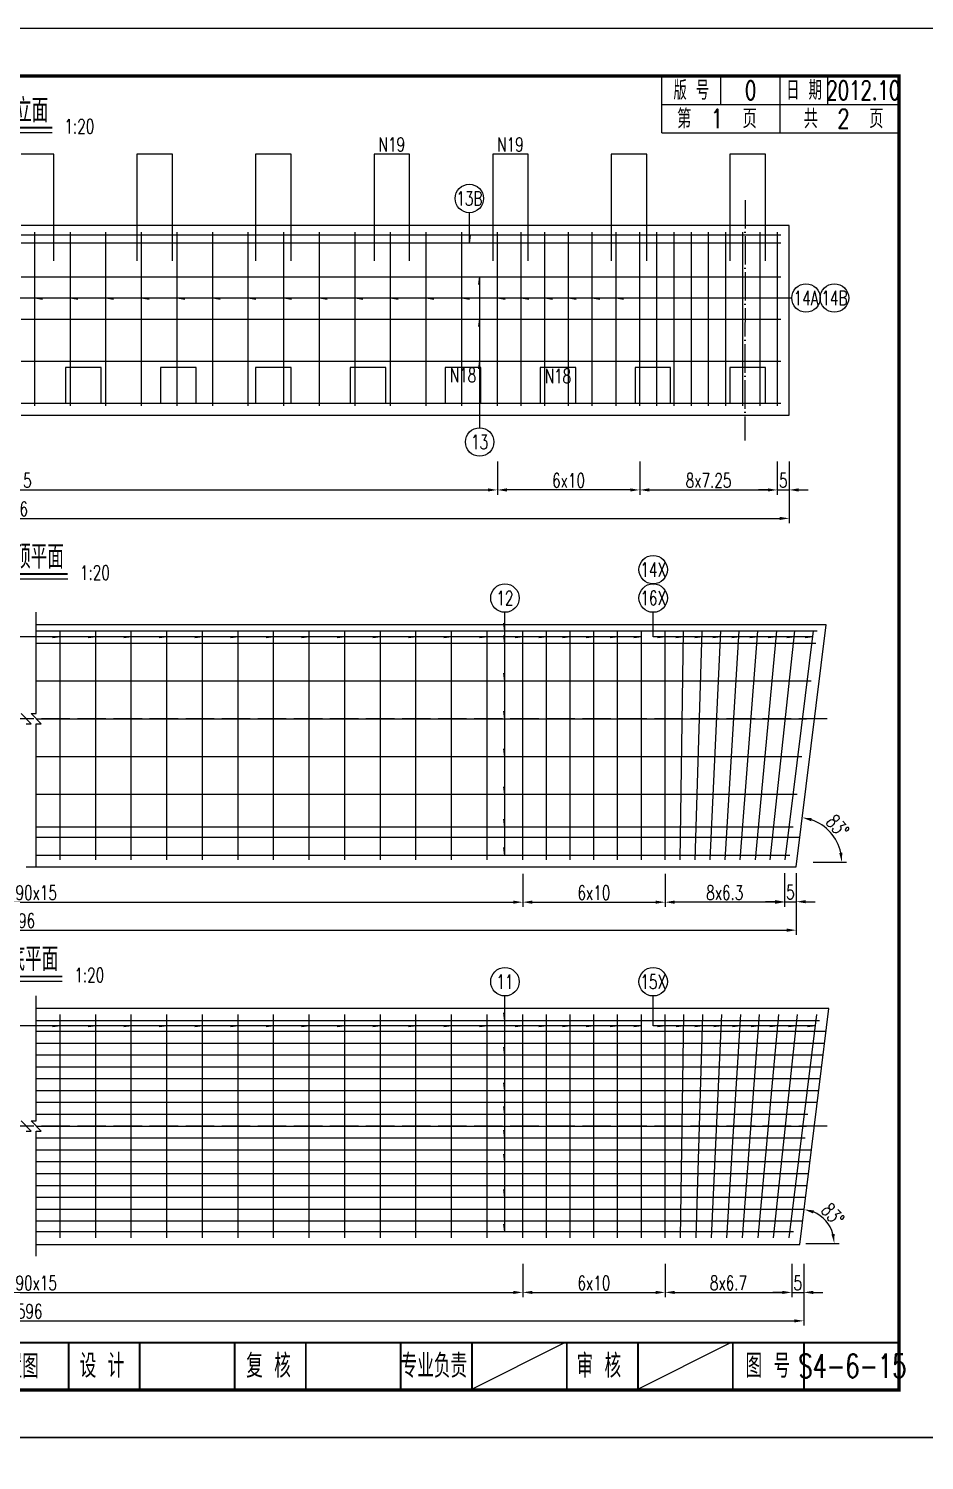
# Model space of a CAD drawing. Header units: millimetres. Extents: x -51 to 12129, y -1309 to -715.
# Drawn here: x 6476.3 to 6665.1, y -1016.5 to -714.7 of the extents above; entities that cross this region are included whole.
import ezdxf
from ezdxf.enums import TextEntityAlignment as Align

# ---------------------------------------------------------------- set-up
doc = ezdxf.new("R2010")
doc.units = ezdxf.units.MM
doc.header["$LTSCALE"] = 0.25
doc.linetypes.add('ACAD_ISO04W100', pattern=[30, 24, -3, 0, -3])
for name, color, linetype in [('中心线', 3, 'ACAD_ISO04W100'), ('图框', 7, 'Continuous'), ('文字', 7, 'Continuous'), ('标注', 4, 'Continuous'), ('次轮廓线', 7, 'Continuous'), ('钢筋', 6, 'Continuous')]:
    doc.layers.add(name, color=color, linetype=linetype)
doc.styles.get("Standard").update_dxf_attribs({"font": 'simplex1.shx', "width": 0.7, "bigfont": 'hztxt.shx'})
doc.dimstyles.new('比例1：25', dxfattribs={"dimtxt": 3, "dimasz": 2, "dimexe": 1, "dimexo": 1, "dimgap": 1, "dimtad": 1, "dimdec": 1, "dimlfac": 2.5, "dimzin": 9, "dimdsep": 46, "dimtxsty": 'Standard', "dimcen": -0.09, "dimclrd": 4, "dimclre": 4, "dimclrt": 7, "dimaunit": 1, "dimadec": 0, "dimazin": 0, "dimtfac": 0.0005, "dimtdec": 1, "dimtix": 1, "dimtmove": 2, "dimatfit": 3, "dimfxl": 0, "dimtolj": 1, "dimtzin": 13, "dimarcsym": 0})
doc.dimstyles.new('比例：1：15', dxfattribs={"dimscale": 0, "dimtxt": 3, "dimasz": 2, "dimexe": 1, "dimexo": 1, "dimgap": 0.5, "dimtad": 1, "dimdec": 1, "dimlfac": 1.5, "dimzin": 9, "dimdsep": 46, "dimtxsty": 'Standard', "dimcen": 0.5, "dimclrd": 256, "dimclre": 256, "dimclrt": 256, "dimadec": 1, "dimazin": 2, "dimtfac": 1, "dimtdec": 1, "dimtix": 1, "dimtmove": 2, "dimatfit": 3, "dimfxl": 0, "dimtolj": 1, "dimtzin": 0, "dimlwd": -1, "dimlwe": -1, "dimarcsym": 0})
doc.dimstyles.new('比例：1：20', dxfattribs={"dimscale": 0, "dimtxt": 3, "dimasz": 2, "dimexe": 1, "dimexo": 1, "dimgap": 0.5, "dimtad": 1, "dimdec": 1, "dimlfac": 2, "dimzin": 9, "dimdsep": 46, "dimtxsty": 'Standard', "dimcen": 0.5, "dimclrd": 256, "dimclre": 256, "dimclrt": 256, "dimadec": 1, "dimazin": 2, "dimtfac": 1, "dimtdec": 1, "dimtix": 1, "dimtmove": 2, "dimatfit": 3, "dimfxl": 0, "dimtolj": 1, "dimtzin": 0, "dimlwd": -1, "dimlwe": -1, "dimarcsym": 0})

# ---------------------------------------------------------------- blocks, each defined once
blk = doc.blocks.new('*D429')
at = {"layer": 'Defpoints', "color": 0}
for p in [(6634.13, -793.62), (6605.13, -794.15), (6634.13, -811.9)]:
    blk.add_point(p, dxfattribs=at)
at = {"layer": '标注'}
for p, q in [((6605.13, -805.9), (6605.13, -812.9)), ((6634.13, -805.9), (6634.13, -812.9)), ((6607.13, -811.9), (6632.13, -811.9))]:
    blk.add_line(p, q, dxfattribs=at)
for points in [[(6607.13, -811.57), (6607.13, -812.24), (6605.13, -811.9)], [(6632.13, -811.57), (6632.13, -812.24), (6634.13, -811.9)]]:
    blk.add_solid(points, dxfattribs=at)
at = {"layer": '标注', "insert": (6619.63, -809.9), "char_height": 3, "attachment_point": 5}
blk.add_mtext('\\A1;8x7.25', dxfattribs=at)
blk = doc.blocks.new('*D430')
at = {"layer": 'Defpoints', "color": 0}
for p in [(6634.13, -793.62), (6636.63, -793.51), (6636.63, -811.9)]:
    blk.add_point(p, dxfattribs=at)
at = {"layer": '标注'}
for p, q in [((6634.13, -805.9), (6634.13, -812.9)), ((6636.63, -805.9), (6636.63, -812.9)), ((6632.13, -811.9), (6630.13, -811.9)), ((6634.13, -811.9), (6636.63, -811.9)), ((6638.63, -811.9), (6640.63, -811.9))]:
    blk.add_line(p, q, dxfattribs=at)
for points in [[(6632.13, -811.57), (6632.13, -812.24), (6634.13, -811.9)], [(6638.63, -811.57), (6638.63, -812.24), (6636.63, -811.9)]]:
    blk.add_solid(points, dxfattribs=at)
at = {"layer": '标注', "insert": (6635.38, -809.9), "char_height": 3, "attachment_point": 5}
blk.add_mtext('\\A1;5', dxfattribs=at)
blk = doc.blocks.new('*D360')
at = {"layer": 'Defpoints', "color": 0}
for p in [(6308.56, -794.13), (6636.63, -794.13), (6636.63, -817.9)]:
    blk.add_point(p, dxfattribs=at)
at = {"layer": '标注'}
for p, q in [((6308.56, -811.9), (6308.56, -818.9)), ((6636.63, -811.9), (6636.63, -818.9)), ((6310.56, -817.9), (6634.63, -817.9))]:
    blk.add_line(p, q, dxfattribs=at)
for points in [[(6310.56, -817.57), (6310.56, -818.24), (6308.56, -817.9)], [(6634.63, -817.57), (6634.63, -818.24), (6636.63, -817.9)]]:
    blk.add_solid(points, dxfattribs=at)
at = {"layer": '标注', "insert": (6472.6, -815.9), "char_height": 3, "attachment_point": 5}
blk.add_mtext('\\A1;1596', dxfattribs=at)
blk = doc.blocks.new('*D362')
at = {"layer": 'Defpoints', "color": 0}
for p in [(6370.06, -794.15), (6575.13, -794.15), (6575.13, -811.9)]:
    blk.add_point(p, dxfattribs=at)
at = {"layer": '标注'}
for p, q in [((6370.06, -805.9), (6370.06, -812.9)), ((6575.13, -805.9), (6575.13, -812.9)), ((6372.06, -811.9), (6573.13, -811.9))]:
    blk.add_line(p, q, dxfattribs=at)
for points in [[(6372.06, -811.57), (6372.06, -812.24), (6370.06, -811.9)], [(6573.13, -811.57), (6573.13, -812.24), (6575.13, -811.9)]]:
    blk.add_solid(points, dxfattribs=at)
at = {"layer": '标注', "insert": (6472.6, -809.9), "char_height": 3, "attachment_point": 5}
blk.add_mtext('\\A1;90x15', dxfattribs=at)
blk = doc.blocks.new('*D364')
at = {"layer": 'Defpoints', "color": 0}
for p in [(6575.13, -794.15), (6605.13, -794.15), (6575.13, -811.9)]:
    blk.add_point(p, dxfattribs=at)
at = {"layer": '标注'}
for p, q in [((6575.13, -805.9), (6575.13, -812.9)), ((6605.13, -805.9), (6605.13, -812.9)), ((6603.13, -811.9), (6577.13, -811.9))]:
    blk.add_line(p, q, dxfattribs=at)
for points in [[(6577.13, -811.57), (6577.13, -812.24), (6575.13, -811.9)], [(6603.13, -811.57), (6603.13, -812.24), (6605.13, -811.9)]]:
    blk.add_solid(points, dxfattribs=at)
at = {"layer": '标注', "insert": (6590.13, -809.9), "char_height": 3, "attachment_point": 5}
blk.add_mtext('\\A1;6x10', dxfattribs=at)
blk = doc.blocks.new('*D370')
at = {"layer": 'Defpoints', "color": 0}
for p in [(6375.4, -882.09), (6580.47, -882.09), (6580.47, -898.81)]:
    blk.add_point(p, dxfattribs=at)
at = {"layer": '标注'}
for p, q in [((6375.4, -892.81), (6375.4, -899.81)), ((6580.47, -892.81), (6580.47, -899.81)), ((6377.4, -898.81), (6578.47, -898.81))]:
    blk.add_line(p, q, dxfattribs=at)
for points in [[(6377.4, -898.47), (6377.4, -899.14), (6375.4, -898.81)], [(6578.47, -898.47), (6578.47, -899.14), (6580.47, -898.81)]]:
    blk.add_solid(points, dxfattribs=at)
at = {"layer": '标注', "insert": (6477.93, -896.81), "char_height": 3, "attachment_point": 5}
blk.add_mtext('\\A1;90x15', dxfattribs=at)
blk = doc.blocks.new('*D371')
at = {"layer": 'Defpoints', "color": 0}
for p in [(6635.63, -884.59), (6638.13, -884.59), (6638.13, -898.71)]:
    blk.add_point(p, dxfattribs=at)
at = {"layer": '标注'}
for p, q in [((6635.63, -892.71), (6635.63, -899.71)), ((6638.13, -892.71), (6638.13, -899.71)), ((6633.63, -898.71), (6631.63, -898.71)), ((6635.63, -898.71), (6638.13, -898.71)), ((6640.13, -898.71), (6642.13, -898.71))]:
    blk.add_line(p, q, dxfattribs=at)
for points in [[(6633.63, -898.37), (6633.63, -899.04), (6635.63, -898.71)], [(6640.13, -898.37), (6640.13, -899.04), (6638.13, -898.71)]]:
    blk.add_solid(points, dxfattribs=at)
at = {"layer": '标注', "insert": (6636.88, -896.71), "char_height": 3, "attachment_point": 5}
blk.add_mtext('\\A1;5', dxfattribs=at)
blk = doc.blocks.new('*D372')
at = {"layer": 'Defpoints', "color": 0}
for p in [(6310.06, -883.17), (6638.13, -883.17), (6638.13, -904.71)]:
    blk.add_point(p, dxfattribs=at)
at = {"layer": '标注'}
for p, q in [((6310.06, -898.71), (6310.06, -905.71)), ((6638.13, -898.71), (6638.13, -905.71)), ((6312.06, -904.71), (6636.13, -904.71))]:
    blk.add_line(p, q, dxfattribs=at)
for points in [[(6312.06, -904.37), (6312.06, -905.04), (6310.06, -904.71)], [(6636.13, -904.37), (6636.13, -905.04), (6638.13, -904.71)]]:
    blk.add_solid(points, dxfattribs=at)
at = {"layer": '标注', "insert": (6474.1, -902.71), "char_height": 3, "attachment_point": 5}
blk.add_mtext('\\A1;1596', dxfattribs=at)
blk = doc.blocks.new('*D373')
at = {"layer": 'Defpoints', "color": 0}
for p in [(6580.47, -882.09), (6610.47, -882.09), (6610.47, -898.81)]:
    blk.add_point(p, dxfattribs=at)
at = {"layer": '标注'}
for p, q in [((6580.47, -892.81), (6580.47, -899.81)), ((6610.47, -892.81), (6610.47, -899.81)), ((6582.47, -898.81), (6608.47, -898.81))]:
    blk.add_line(p, q, dxfattribs=at)
for points in [[(6582.47, -898.47), (6582.47, -899.14), (6580.47, -898.81)], [(6608.47, -898.47), (6608.47, -899.14), (6610.47, -898.81)]]:
    blk.add_solid(points, dxfattribs=at)
at = {"layer": '标注', "insert": (6595.47, -896.81), "char_height": 3, "attachment_point": 5}
blk.add_mtext('\\A1;6x10', dxfattribs=at)
blk = doc.blocks.new('*D431')
at = {"layer": 'Defpoints', "color": 0}
for p in [(6643.75, -845.62), (6646.63, -885.98), (6477.29, -890.37), (6638.9, -890.37), (6638.13, -891.37)]:
    blk.add_point(p, dxfattribs=at)
at = {"layer": '标注'}
blk.add_line((6641.71, -890.37), (6648.71, -890.37), dxfattribs=at)
blk.add_arc((6638.25, -890.37), 9.46, 12.1343, 70.8658, dxfattribs=at)
for points in [[(6641.28, -881.76), (6641.43, -881.11), (6639.41, -880.98)], [(6647.83, -888.35), (6647.17, -888.42), (6647.71, -890.37)]]:
    blk.add_solid(points, dxfattribs=at)
at = {"layer": '标注', "insert": (6646.84, -882.78), "char_height": 3, "attachment_point": 5, "rotation": 311.5001}
blk.add_mtext('\\A1;83°', dxfattribs=at)
blk = doc.blocks.new('*D376')
at = {"layer": 'Defpoints', "color": 0}
for p in [(6610.47, -883.09), (6635.63, -884.59), (6610.47, -898.81)]:
    blk.add_point(p, dxfattribs=at)
at = {"layer": '标注'}
for p, q in [((6610.47, -892.81), (6610.47, -899.81)), ((6635.63, -892.81), (6635.63, -899.81)), ((6633.63, -898.81), (6612.47, -898.81))]:
    blk.add_line(p, q, dxfattribs=at)
for points in [[(6612.47, -898.47), (6612.47, -899.14), (6610.47, -898.81)], [(6633.63, -898.47), (6633.63, -899.14), (6635.63, -898.81)]]:
    blk.add_solid(points, dxfattribs=at)
at = {"layer": '标注', "insert": (6623.05, -896.81), "char_height": 3, "attachment_point": 5}
blk.add_mtext('\\A1;8x6.3', dxfattribs=at)
blk = doc.blocks.new('*D379')
at = {"layer": 'Defpoints', "color": 0}
for p in [(6375.4, -964.36), (6580.47, -964.36), (6580.47, -981.07)]:
    blk.add_point(p, dxfattribs=at)
at = {"layer": '标注'}
for p, q in [((6375.4, -975.07), (6375.4, -982.07)), ((6580.47, -975.07), (6580.47, -982.07)), ((6377.4, -981.07), (6578.47, -981.07))]:
    blk.add_line(p, q, dxfattribs=at)
for points in [[(6377.4, -980.74), (6377.4, -981.41), (6375.4, -981.07)], [(6578.47, -980.74), (6578.47, -981.41), (6580.47, -981.07)]]:
    blk.add_solid(points, dxfattribs=at)
at = {"layer": '标注', "insert": (6477.93, -979.07), "char_height": 3, "attachment_point": 5}
blk.add_mtext('\\A1;90x15', dxfattribs=at)
blk = doc.blocks.new('*D380')
at = {"layer": 'Defpoints', "color": 0}
for p in [(6610.47, -966.96), (6637.19, -966.96), (6637.19, -981.07)]:
    blk.add_point(p, dxfattribs=at)
at = {"layer": '标注'}
for p, q in [((6610.47, -975.07), (6610.47, -982.07)), ((6637.19, -975.07), (6637.19, -982.07)), ((6612.47, -981.07), (6635.19, -981.07))]:
    blk.add_line(p, q, dxfattribs=at)
for points in [[(6612.47, -980.74), (6612.47, -981.41), (6610.47, -981.07)], [(6635.19, -980.74), (6635.19, -981.41), (6637.19, -981.07)]]:
    blk.add_solid(points, dxfattribs=at)
at = {"layer": '标注', "insert": (6623.83, -979.07), "char_height": 3, "attachment_point": 5}
blk.add_mtext('\\A1;8x6.7', dxfattribs=at)
blk = doc.blocks.new('*D381')
at = {"layer": 'Defpoints', "color": 0}
for p in [(6637.19, -966.96), (6639.69, -966.96), (6639.69, -981.07)]:
    blk.add_point(p, dxfattribs=at)
at = {"layer": '标注'}
for p, q in [((6637.19, -975.07), (6637.19, -982.07)), ((6639.69, -975.07), (6639.69, -982.07)), ((6635.19, -981.07), (6633.19, -981.07)), ((6637.19, -981.07), (6639.69, -981.07)), ((6641.69, -981.07), (6643.69, -981.07))]:
    blk.add_line(p, q, dxfattribs=at)
for points in [[(6635.19, -980.74), (6635.19, -981.41), (6637.19, -981.07)], [(6641.69, -980.74), (6641.69, -981.41), (6639.69, -981.07)]]:
    blk.add_solid(points, dxfattribs=at)
at = {"layer": '标注', "insert": (6638.44, -979.07), "char_height": 3, "attachment_point": 5}
blk.add_mtext('\\A1;5', dxfattribs=at)
blk = doc.blocks.new('*D382')
at = {"layer": 'Defpoints', "color": 0}
for p in [(6311.62, -965.53), (6639.69, -965.53), (6639.69, -987.07)]:
    blk.add_point(p, dxfattribs=at)
at = {"layer": '标注'}
for p, q in [((6311.62, -981.07), (6311.62, -988.07)), ((6639.69, -981.07), (6639.69, -988.07)), ((6313.62, -987.07), (6637.69, -987.07))]:
    blk.add_line(p, q, dxfattribs=at)
for points in [[(6313.62, -986.74), (6313.62, -987.41), (6311.62, -987.07)], [(6637.69, -986.74), (6637.69, -987.41), (6639.69, -987.07)]]:
    blk.add_solid(points, dxfattribs=at)
at = {"layer": '标注', "insert": (6475.65, -985.07), "char_height": 3, "attachment_point": 5}
blk.add_mtext('\\A1;1596', dxfattribs=at)
blk = doc.blocks.new('*D383')
at = {"layer": 'Defpoints', "color": 0}
for p in [(6580.47, -964.36), (6610.47, -964.36), (6610.47, -981.07)]:
    blk.add_point(p, dxfattribs=at)
at = {"layer": '标注'}
for p, q in [((6580.47, -975.07), (6580.47, -982.07)), ((6610.47, -975.07), (6610.47, -982.07)), ((6582.47, -981.07), (6608.47, -981.07))]:
    blk.add_line(p, q, dxfattribs=at)
for points in [[(6582.47, -980.74), (6582.47, -981.41), (6580.47, -981.07)], [(6608.47, -980.74), (6608.47, -981.41), (6610.47, -981.07)]]:
    blk.add_solid(points, dxfattribs=at)
at = {"layer": '标注', "insert": (6595.47, -979.07), "char_height": 3, "attachment_point": 5}
blk.add_mtext('\\A1;6x10', dxfattribs=at)
blk = doc.blocks.new('*D438')
at = {"layer": 'Defpoints', "color": 0}
for p in [(6645.01, -921.25), (6645.32, -967.4), (6477.93, -970.75), (6638.9, -971), (6638.93, -970.75)]:
    blk.add_point(p, dxfattribs=at)
at = {"layer": '标注'}
blk.add_line((6640.14, -970.75), (6647.14, -970.75), dxfattribs=at)
blk.add_arc((6638.93, -970.75), 7.21, 15.936, 67.0642, dxfattribs=at)
for points in [[(6641.65, -964.43), (6641.83, -963.79), (6639.81, -963.59)], [(6646.19, -968.73), (6645.53, -968.82), (6646.14, -970.75)]]:
    blk.add_solid(points, dxfattribs=at)
at = {"layer": '标注', "insert": (6645.83, -964.65), "char_height": 3, "attachment_point": 5, "rotation": 311.5001}
blk.add_mtext('\\A1;83°', dxfattribs=at)
blk = doc.blocks.new('*D605')
at = {"layer": 'Defpoints', "color": 0}
for p in [(7210.67, -942.17), (6547.98, -945.17), (7178.91, -945.17)]:
    blk.add_point(p, dxfattribs=at)
at = {"layer": '标注', "color": 4, "lineweight": -2}
for p, q in [((7178.91, -940.17), (7178.91, -938.17)), ((7184.91, -942.17), (7177.91, -942.17)), ((7178.91, -942.17), (7178.91, -945.17)), ((7172.91, -945.17), (7179.91, -945.17)), ((7178.91, -947.17), (7178.91, -949.17))]:
    blk.add_line(p, q, dxfattribs=at)
at = {"layer": '标注', "color": 4}
for points in [[(7178.57, -940.17), (7179.24, -940.17), (7178.91, -942.17)], [(7178.57, -947.17), (7179.24, -947.17), (7178.91, -945.17)]]:
    blk.add_solid(points, dxfattribs=at)
at = {"layer": '标注', "color": 7, "insert": (7176.41, -943.67), "char_height": 3, "attachment_point": 5, "rotation": 90}
blk.add_mtext('\\A1;7.5', dxfattribs=at)
blk = doc.blocks.new('series')
at = {"width": 0.75}
for tag, height, p in [('页码', 4, (-35, -19)), ('图名', 5, (-220, -282)), ('图号', 5, (-20, -282))]:
    blk.add_attdef(tag, text='', height=height, dxfattribs=at).set_placement(p, align=Align.MIDDLE_CENTER)
blk = doc.blocks.new('123')
at = {"layer": '图框', "color": 2}
blk.add_lwpolyline([(369.33, -1011.65), (369.33, -714.65), (-50.67, -714.65), (-50.67, -1011.65)], close=True, dxfattribs=at)

msp = doc.modelspace()

# ---------------------------------------------------------------- linework, layer by layer
for p, q in [((6569.33091, -1001.65472), (6589.33091, -991.65472)), ((6604.33091, -1001.65472), (6624.33091, -991.65472))]:
    msp.add_line(p, q)
for points, const_width in [([(6659.75412, -724.65472), (6279.75412, -724.65472), (6279.75412, -1001.65472), (6659.75412, -1001.65472), (6659.75412, -724.65472)], 0.7), ([(6279.75412, -991.65472), (6659.75412, -991.65472)], 0.4), ([(6554.75412, -1001.65472), (6554.75412, -991.65472)], 0.4), ([(6569.75412, -1001.65472), (6569.75412, -991.65472)], 0.4), ([(6589.75412, -1001.65472), (6589.75412, -991.65472)], 0.4), ([(6604.75412, -1001.65472), (6604.75412, -991.65472)], 0.4), ([(6624.75412, -1001.65472), (6624.75412, -991.65472)], 0.4), ([(6639.75412, -1001.65472), (6639.75412, -991.65472)], 0.4)]:
    msp.add_lwpolyline(points, dxfattribs=dict(const_width=const_width))
at = {"layer": '中心线'}
for p, q in [((6644.63361, -860.12138), (6311.2304, -860.12138)), ((6644.6336, -946.00197), (6311.2304, -946.00198))]:
    msp.add_line(p, q, dxfattribs=at)
msp.add_lwpolyline([(6627.31615, -750.78805), (6627.31611, -801.45472)], dxfattribs=at)
at = {"layer": '图框', "const_width": 0.4}
for points in [[(6484.75412, -1001.65472), (6484.75412, -991.65472)], [(6499.75412, -1001.65472), (6499.75412, -991.65472)], [(6519.75412, -1001.65472), (6519.75412, -991.65472)], [(6534.75412, -1001.65472), (6534.75412, -991.65472)], [(6554.75412, -1001.65472), (6554.75412, -991.65472)]]:
    msp.add_lwpolyline(points, dxfattribs=at)
at = {"layer": '文字'}
for p, q in [((6465.66139, -736.55049), (6481.30706, -736.55049)), ((6465.43821, -830.64334), (6484.58388, -830.64334)), ((6464.25305, -915.47723), (6483.39872, -915.47723))]:
    msp.add_line(p, q, dxfattribs=at)
at = {"layer": '文字', "const_width": 0.4}
for points in [[(6465.66139, -735.55049), (6481.30706, -735.55049)], [(6465.43821, -829.64334), (6484.58388, -829.64334)], [(6464.25305, -914.47723), (6483.39872, -914.47723)]]:
    msp.add_lwpolyline(points, dxfattribs=at)
at = {"layer": '标注'}
for p, q in [((6569.21692, -759.79637), (6569.21692, -753.45472)), ((6569.21692, -759.79637), (6569.44179, -758.19638)), ((6571.38363, -766.99638), (6571.15876, -768.59638)), ((6571.38363, -766.99638), (6571.38346, -798.78805)), ((6377.56374, -771.4339), (6484.69709, -771.43388)), ((6477.63358, -771.4339), (6575.13359, -771.43385)), ((6477.63358, -771.4339), (6479.23361, -771.65875)), ((6485.13361, -771.43388), (6486.73358, -771.65875)), ((6492.63359, -771.4339), (6494.23359, -771.65877)), ((6500.13358, -771.43388), (6501.73361, -771.65875)), ((6507.63361, -771.43387), (6509.23358, -771.65875)), ((6515.13356, -771.43388), (6516.73359, -771.65875)), ((6522.63359, -771.43388), (6524.23359, -771.65875)), ((6530.13359, -771.43387), (6531.73359, -771.65874)), ((6537.63363, -771.43388), (6539.23359, -771.65877)), ((6545.13359, -771.4339), (6546.73359, -771.65877)), ((6552.63359, -771.43388), (6554.23359, -771.65875)), ((6560.13359, -771.43387), (6561.73359, -771.65875)), ((6567.63359, -771.43388), (6569.23359, -771.65875)), ((6575.13359, -771.43385), (6576.73359, -771.65874)), ((6575.13359, -771.43385), (6602.63359, -771.4339)), ((6580.13363, -771.4339), (6581.73359, -771.65875)), ((6585.13359, -771.4339), (6586.73359, -771.65875)), ((6590.13359, -771.43387), (6591.73359, -771.65875)), ((6595.13356, -771.43388), (6596.73359, -771.65875)), ((6600.13363, -771.4339), (6601.73359, -771.65875)), ((6602.63359, -771.4339), (6637.16693, -771.43388)), ((6571.38356, -775.87138), (6571.15869, -777.47138)), ((6571.38353, -784.74638), (6571.15866, -786.34638)), ((6607.96688, -832.03805), (6607.96688, -832.03805)), ((6477.93197, -859.05472), (6477.932, -837.70473)), ((6576.71701, -841.57138), (6576.717, -837.70472)), ((6607.96692, -842.87138), (6607.96691, -837.70472)), ((6576.71701, -841.57138), (6576.49213, -839.97138)), ((6576.71701, -876.0714), (6576.71697, -841.5714)), ((6572.96699, -842.87138), (6465.83369, -842.8714)), ((6482.96701, -842.87138), (6481.36699, -843.09624)), ((6490.46701, -842.8714), (6488.86701, -843.09627)), ((6497.96699, -842.87138), (6496.36701, -843.09627)), ((6505.46701, -842.87138), (6503.86701, -843.09625)), ((6512.96703, -842.87138), (6511.36701, -843.09625)), ((6520.46701, -842.8714), (6518.86701, -843.09625)), ((6527.96703, -842.87138), (6526.36701, -843.09625)), ((6535.46701, -842.87138), (6533.86701, -843.09625)), ((6542.96701, -842.87138), (6541.36701, -843.09625)), ((6550.46701, -842.87138), (6548.86701, -843.09625)), ((6557.96701, -842.87138), (6556.36701, -843.09625)), ((6565.46701, -842.8714), (6563.86701, -843.09624)), ((6572.96699, -842.87138), (6571.36701, -843.09625)), ((6605.46699, -842.87138), (6572.96699, -842.87138)), ((6576.71698, -844.1714), (6576.49211, -842.5714)), ((6580.467, -842.87138), (6578.867, -843.09625)), ((6585.467, -842.87138), (6583.867, -843.09625)), ((6590.46699, -842.87138), (6588.867, -843.09625)), ((6595.46702, -842.87138), (6593.86699, -843.09627)), ((6600.46702, -842.87138), (6598.86699, -843.09625)), ((6605.46699, -842.87138), (6603.86701, -843.09625)), ((6641.58494, -842.87138), (6607.96692, -842.87138)), ((6610.46691, -842.87138), (6608.86691, -843.09625)), ((6614.35679, -842.86658), (6612.7568, -843.09145)), ((6618.33071, -842.85476), (6616.73071, -843.07963)), ((6622.13621, -842.87138), (6620.53622, -843.09625)), ((6626.10967, -842.87138), (6624.50967, -843.09625)), ((6629.9157, -842.87137), (6628.3157, -843.09626)), ((6633.80545, -842.87138), (6632.20545, -843.09625)), ((6637.74302, -842.87138), (6636.14304, -843.09623)), ((6641.58904, -842.87138), (6639.98905, -843.09625)), ((6576.71698, -852.1464), (6576.49212, -850.5464)), ((6476.86532, -861.18807), (6474.73197, -859.05472)), ((6478.99863, -861.18804), (6476.86532, -859.05472)), ((6476.86532, -859.05472), (6477.93197, -859.05472)), ((6576.71699, -860.1214), (6576.49213, -858.5214)), ((6475.79863, -861.18805), (6476.86532, -861.18807)), ((6477.93197, -861.18805), (6478.99863, -861.18804)), ((6477.93201, -891.37134), (6477.93197, -861.18805)), ((6576.717, -868.0964), (6576.49212, -866.4964)), ((6576.71701, -876.0714), (6576.49214, -874.4714)), ((6576.71701, -888.87134), (6576.71701, -876.0714)), ((6576.71701, -882.92141), (6576.49214, -881.32139)), ((6576.71701, -888.87134), (6576.49214, -887.27133)), ((6477.93197, -944.93531), (6477.932, -918.58531)), ((6576.71703, -968.25201), (6576.71698, -918.58531)), ((6607.96694, -924.87698), (6607.96694, -918.58531)), ((6576.71703, -923.75196), (6576.49217, -922.15197)), ((6572.96706, -924.87698), (6465.83373, -924.87697)), ((6482.96706, -924.87698), (6481.36706, -925.10184)), ((6490.46706, -924.87697), (6488.86706, -925.10183)), ((6497.96706, -924.87697), (6496.36706, -925.10184)), ((6505.46706, -924.87697), (6503.86706, -925.10184)), ((6512.96706, -924.87697), (6511.36706, -925.10184)), ((6520.46706, -924.87697), (6518.86706, -925.10184)), ((6527.96707, -924.87697), (6526.36706, -925.10184)), ((6535.46706, -924.87696), (6533.86706, -925.10184)), ((6542.96706, -924.87696), (6541.36706, -925.10183)), ((6550.46706, -924.87697), (6548.86706, -925.10185)), ((6557.96706, -924.87698), (6556.36706, -925.10184)), ((6565.46706, -924.87696), (6563.86706, -925.10184)), ((6572.96706, -924.87698), (6571.36706, -925.10183)), ((6605.46706, -924.87698), (6572.96706, -924.87698)), ((6576.71703, -923.75196), (6576.71703, -923.75196)), ((6580.46706, -924.87698), (6578.86706, -925.10185)), ((6585.46707, -924.87697), (6583.86706, -925.10184)), ((6590.46706, -924.87697), (6588.86707, -925.10184)), ((6595.46706, -924.87697), (6593.86706, -925.10185)), ((6600.46705, -924.87696), (6598.86705, -925.10183)), ((6605.46706, -924.87698), (6603.86706, -925.10184)), ((6642.06074, -924.87687), (6607.96694, -924.87698)), ((6610.46694, -924.87697), (6608.86694, -925.10183)), ((6614.4162, -924.87696), (6612.81621, -925.10182)), ((6618.36542, -924.87695), (6616.76543, -925.10181)), ((6622.31464, -924.87693), (6620.71464, -925.1018)), ((6626.26386, -924.87692), (6624.66386, -925.10178)), ((6630.21308, -924.87691), (6628.61308, -925.10177)), ((6634.1623, -924.8769), (6632.5623, -925.10176)), ((6638.11152, -924.87688), (6636.51153, -925.10174)), ((6642.06074, -924.87687), (6640.46075, -925.10173)), ((6576.71703, -931.00201), (6576.49216, -929.40201)), ((6576.71703, -931.00201), (6576.71703, -931.00201)), ((6576.71704, -938.50201), (6576.49216, -936.90201)), ((6576.71704, -938.50201), (6576.71704, -938.50201)), ((6576.71703, -943.50201), (6576.49216, -941.90201)), ((6576.71703, -943.50201), (6576.71703, -943.50201)), ((6476.8653, -947.06865), (6474.73197, -944.93531)), ((6475.79863, -947.06865), (6476.8653, -947.06865)), ((6478.99863, -947.06865), (6476.8653, -944.93531)), ((6476.8653, -944.93531), (6477.93197, -944.93531)), ((6477.932, -973.41864), (6477.93197, -947.06865)), ((6477.93197, -947.06865), (6478.99863, -947.06865)), ((6576.71703, -948.50201), (6576.49216, -946.90201)), ((6576.71703, -948.50201), (6576.71703, -948.50201)), ((6576.71703, -953.50201), (6576.49216, -951.902)), ((6576.71703, -953.50201), (6576.71703, -953.50201)), ((6576.71704, -961.00201), (6576.49216, -959.40201)), ((6576.71704, -961.00201), (6576.71704, -961.00201)), ((6576.71703, -968.25201), (6576.49216, -966.65201)), ((6576.71703, -968.25201), (6576.71703, -968.25201))]:
    msp.add_line(p, q, dxfattribs=at)
for centre in [(6569.21692, -750.45472), (6640.16693, -771.43388), (6646.16693, -771.43388), (6571.38346, -801.78805), (6607.96688, -828.70472), (6576.717, -834.70472), (6607.9669, -834.70472), (6576.71697, -915.58531), (6607.96694, -915.58531)]:
    msp.add_circle(centre, 3, dxfattribs=at)
at = {"layer": '次轮廓线'}
for p, q in [((6609.75412, -736.65472), (6609.75412, -724.65472)), ((6622.25412, -730.65472), (6622.25412, -724.65472)), ((6634.75412, -730.65472), (6634.75412, -724.65472)), ((6644.75412, -730.65472), (6644.75412, -724.65472)), ((6609.75412, -730.65472), (6659.75412, -730.65472)), ((6634.75412, -736.65472), (6634.75412, -730.65472)), ((6609.75412, -736.65472), (6659.75412, -736.65472)), ((6636.63359, -756.12138), (6474.732, -756.12138)), ((6636.63359, -796.1214), (6636.63359, -756.12138)), ((6474.73202, -796.12138), (6636.63359, -796.1214)), ((6644.3919, -840.37138), (6477.93197, -840.37138)), ((6638.13002, -891.37135), (6644.3919, -840.37138)), ((6477.932, -885.12134), (6638.89741, -885.12135)), ((6475.79868, -891.37134), (6638.13002, -891.37135)), ((6645.00581, -921.25197), (6477.93197, -921.25199)), ((6638.89741, -971.002), (6645.00581, -921.25197)), ((6477.9321, -971.00198), (6638.89741, -971.002))]:
    msp.add_line(p, q, dxfattribs=at)
at = {"layer": '钢筋'}
for p, q in [((6613.63534, -889.87134), (6614.37667, -841.57138)), ((6616.80375, -889.87134), (6618.28637, -841.57138)), ((6619.97216, -889.87134), (6622.19607, -841.57138)), ((6623.14057, -889.87134), (6626.10577, -841.57138)), ((6626.30898, -889.87134), (6630.01546, -841.57138)), ((6633.92516, -841.57138), (6629.47739, -889.87134)), ((6632.64579, -889.87134), (6637.83486, -841.57138)), ((6635.8142, -889.87134), (6641.74456, -841.57138)), ((6613.7305, -969.552), (6614.45342, -922.45196)), ((6616.99407, -969.552), (6618.43985, -922.45196)), ((6620.25763, -969.552), (6622.42629, -922.45196)), ((6623.52119, -969.552), (6626.41273, -922.45196)), ((6626.78476, -969.552), (6630.39916, -922.45196)), ((6634.3856, -922.45196), (6630.04832, -969.552)), ((6633.31188, -969.552), (6638.37204, -922.45196)), ((6642.35847, -922.45196), (6636.57545, -969.552))]:
    msp.add_line(p, q, dxfattribs=at)
for points in [[(6481.63361, -763.62138), (6481.63359, -741.12138), (6474.732, -741.12138)], [(6506.63359, -763.62137), (6506.63359, -741.12138), (6499.13361, -741.12138), (6499.13358, -763.62138)], [(6531.63359, -763.6214), (6531.63359, -741.12138), (6524.13359, -741.12138), (6524.13359, -763.62138)], [(6556.63359, -763.62138), (6556.63359, -741.12138), (6549.13359, -741.12138), (6549.13359, -763.62138)], [(6581.63359, -763.62138), (6581.63363, -741.12138), (6574.13359, -741.12135), (6574.13359, -763.62138)], [(6606.63359, -763.62138), (6606.63359, -741.12138), (6599.13359, -741.12138), (6599.13359, -763.62137)], [(6631.63359, -763.62138), (6631.63359, -741.12138), (6624.13359, -741.12138), (6624.13359, -763.62138)], [(6474.732, -758.12138), (6634.88359, -758.12138)], [(6474.732, -759.79638), (6634.88359, -759.79637)], [(6477.63361, -794.15472), (6477.63359, -757.58805)], [(6485.13359, -794.15473), (6485.13359, -757.58805)], [(6492.63361, -794.15472), (6492.63361, -757.58805)], [(6500.13361, -794.15472), (6500.13359, -757.58802)], [(6507.63359, -794.15472), (6507.63359, -757.58805)], [(6515.13363, -794.1547), (6515.13359, -757.58805)], [(6522.63359, -794.15472), (6522.63359, -757.58805)], [(6530.13359, -794.15472), (6530.13356, -757.58805)], [(6537.63359, -794.15472), (6537.63359, -757.58805)], [(6545.13363, -794.15472), (6545.13359, -757.58805)], [(6552.63359, -794.15472), (6552.63359, -757.58805)], [(6560.13359, -794.15473), (6560.13359, -757.58805)], [(6567.63359, -794.15472), (6567.63359, -757.58808)], [(6575.13363, -794.15472), (6575.13359, -757.58805)], [(6580.13359, -794.1547), (6580.13359, -757.58808)], [(6585.13359, -794.1547), (6585.13359, -757.58805)], [(6590.13359, -794.15472), (6590.13359, -757.58805)], [(6595.13359, -794.15473), (6595.13359, -757.58802)], [(6600.13359, -794.15472), (6600.13359, -757.58805)], [(6605.13359, -794.1547), (6605.13359, -757.58805)], [(6608.75859, -794.15473), (6608.75859, -757.58805)], [(6612.38359, -794.1547), (6612.38359, -757.58805)], [(6616.00859, -794.1547), (6616.00859, -757.58805)], [(6619.63359, -794.1547), (6619.63359, -757.58805)], [(6623.25859, -794.1547), (6623.25859, -757.58805)], [(6626.88359, -794.15472), (6626.88359, -757.58805)], [(6630.50859, -794.15472), (6630.50863, -757.58808)], [(6634.13359, -794.15472), (6634.13359, -757.58805)], [(6474.732, -766.99638), (6634.88359, -766.99637)], [(6474.732, -775.87138), (6634.88359, -775.87138)], [(6474.73198, -784.7464), (6634.88359, -784.7464)], [(6491.63358, -793.62138), (6491.63361, -786.1214), (6484.13361, -786.12138), (6484.13358, -793.62138)], [(6511.63359, -793.62138), (6511.63359, -786.1214), (6504.13359, -786.12138), (6504.13359, -793.6214)], [(6531.63359, -793.62138), (6531.63359, -786.12138), (6524.13359, -786.12138), (6524.13359, -793.62137)], [(6551.63359, -793.62137), (6551.63359, -786.12137), (6544.13359, -786.12138), (6544.13359, -793.62138)], [(6571.63359, -793.62137), (6571.63359, -786.12138), (6564.13359, -786.1214), (6564.13359, -793.62138)], [(6591.63359, -793.62138), (6591.63363, -786.12138), (6584.13359, -786.1214), (6584.13363, -793.6214)], [(6611.63359, -793.62138), (6611.63359, -786.12138), (6604.13359, -786.12138), (6604.13359, -793.6214)], [(6631.63359, -793.62138), (6631.63359, -786.12138), (6624.13359, -786.12137), (6624.13359, -793.62137)], [(6474.732, -793.62138), (6634.88359, -793.62138)], [(6477.932, -841.57138), (6642.55057, -841.57138)], [(6482.967, -889.87135), (6482.96703, -841.57138)], [(6490.46699, -889.87135), (6490.46701, -841.57138)], [(6497.96701, -889.87135), (6497.96701, -841.57138)], [(6505.46701, -889.87135), (6505.46699, -841.57138)], [(6512.96701, -889.87135), (6512.96701, -841.57138)], [(6520.46701, -889.87135), (6520.46701, -841.57138)], [(6527.96701, -889.87135), (6527.96701, -841.57138)], [(6535.46701, -889.87135), (6535.46701, -841.57138)], [(6542.96699, -889.87135), (6542.96701, -841.57138)], [(6550.46701, -889.87135), (6550.46701, -841.57138)], [(6557.96701, -889.87134), (6557.96701, -841.57138)], [(6565.46701, -889.87134), (6565.46701, -841.57138)], [(6572.96701, -889.87134), (6572.96701, -841.57138)], [(6580.467, -889.87134), (6580.46701, -841.57138)], [(6585.46701, -889.87134), (6585.46699, -841.57138)], [(6590.467, -889.87134), (6590.46699, -841.57138)], [(6595.46699, -889.87134), (6595.467, -841.57138)], [(6600.467, -889.87134), (6600.46701, -841.57138)], [(6605.46702, -889.87134), (6605.46699, -841.57138)], [(6610.46703, -889.87134), (6610.46692, -841.57138)], [(6477.93202, -844.1714), (6642.23133, -844.17142)], [(6477.93198, -852.14638), (6641.25215, -852.1464)], [(6477.932, -860.12142), (6640.27296, -860.1214)], [(6477.932, -868.0964), (6639.29377, -868.0964)], [(6477.932, -876.07142), (6638.31459, -876.0714)], [(6477.93202, -882.92142), (6637.47353, -882.9214)], [(6477.93201, -888.87135), (6636.74299, -888.87134)], [(6482.96706, -969.55201), (6482.96706, -922.45197)], [(6490.46706, -969.55201), (6490.46706, -922.45197)], [(6497.96706, -969.55201), (6497.96706, -922.45196)], [(6505.46706, -969.55201), (6505.46706, -922.45197)], [(6512.96706, -969.55201), (6512.96706, -922.45198)], [(6520.46706, -969.55201), (6520.46706, -922.45197)], [(6527.96706, -969.552), (6527.96707, -922.45197)], [(6535.46706, -969.55201), (6535.46706, -922.45198)], [(6542.96706, -969.552), (6542.96706, -922.45197)], [(6550.46706, -969.55201), (6550.46706, -922.45197)], [(6557.96706, -969.55201), (6557.96706, -922.45197)], [(6565.46706, -969.55201), (6565.46707, -922.45197)], [(6572.96706, -969.552), (6572.96706, -922.45197)], [(6580.46705, -969.552), (6580.46706, -922.45197)], [(6585.46706, -969.55201), (6585.46706, -922.45197)], [(6590.46706, -969.55201), (6590.46706, -922.45197)], [(6595.46706, -969.55201), (6595.46706, -922.45197)], [(6600.46706, -969.55201), (6600.46706, -922.45198)], [(6605.46706, -969.55201), (6605.46705, -922.45197)], [(6610.46706, -969.552), (6610.46694, -922.45196)], [(6477.932, -923.75197), (6643.00486, -923.75197)], [(6477.932, -926.00201), (6644.42259, -926.00201)], [(6477.932, -928.50201), (6644.11564, -928.50201)], [(6477.932, -931.00201), (6643.80868, -931.00201)], [(6477.932, -933.50201), (6643.50173, -933.50201)], [(6477.932, -936.00201), (6643.19477, -936.00201)], [(6477.932, -938.50201), (6642.88782, -938.50201)], [(6477.932, -941.00201), (6642.58086, -941.00201)], [(6477.932, -943.502), (6640.57992, -943.50201)], [(6477.932, -946.00201), (6640.27296, -946.00201)], [(6477.932, -948.50201), (6639.96601, -948.50201)], [(6477.932, -951.00201), (6641.35304, -951.00201)], [(6477.932, -953.50201), (6641.04609, -953.50201)], [(6477.932, -956.00201), (6640.73913, -956.00201)], [(6477.932, -958.502), (6640.43218, -958.50201)], [(6477.932, -961.00201), (6640.12523, -961.00201)], [(6477.932, -963.50201), (6639.81827, -963.50201)], [(6477.932, -966.00201), (6639.51132, -966.00201)], [(6477.932, -968.25201), (6637.54107, -968.25201)]]:
    msp.add_lwpolyline(points, dxfattribs=at)

# ---------------------------------------------------------------- block references
ref = msp.add_blockref('series', (6669.75412, -714.65472))
ref.add_attrib('页码', '第  1  页    共  2  页', dxfattribs={"height": 4, "width": 0.75}).set_placement((6634.75412, -733.65472), align=Align.MIDDLE_CENTER)
at = {"layer": '标注'}
for p in [(6300, 0), (6300, -297)]:
    msp.add_blockref('123', p, dxfattribs=at)

# ---------------------------------------------------------------- texts
at = {"width": 0.7}
for s, p in [('专业负责', (6561.74435, -996.56013)), ('审 核', (6596.51815, -996.56013)), ('图 号', (6632.13732, -996.56013)), ('S4-6-15', (6649.95697, -996.56014))]:
    msp.add_text(s, height=5, dxfattribs=at).set_placement(p, align=Align.MIDDLE_CENTER)
at = {"layer": '图框', "width": 0.7}
for s, p in [('K0+343.4小桥 边板钢筋布置图', (6449.75412, -996.65472)), ('设 计', (6491.79879, -996.56013)), ('复 核', (6526.8936, -996.56013))]:
    msp.add_text(s, height=5, dxfattribs=at).set_placement(p, align=Align.MIDDLE_CENTER)
at = {"layer": '文字', "width": 0.7}
for s, height, p in [('版 号', 4, (6616.00412, -727.65472)), ('0', 4, (6628.50412, -727.65472)), ('日 期', 4, (6639.75412, -727.65472)), ('2012.10', 4, (6652.25412, -727.65472)), ('边板立面', 5, (6473.48439, -731.88034)), ('1:20', 3, (6487.02134, -735.2514)), ('边板顶平面', 5, (6475.01121, -825.97319)), ('1:20', 3, (6490.29816, -829.34425)), ('边板底平面', 5, (6473.82605, -910.80709)), ('1:20', 3, (6489.113, -914.17814))]:
    msp.add_text(s, height=height, dxfattribs=at).set_placement(p, align=Align.MIDDLE_CENTER)
at = {"layer": '标注', "width": 0.7}
for s, p in [('N19', (6552.88359, -740.58802)), ('N19', (6577.88359, -740.58805)), ('N18', (6567.88359, -789.19344)), ('N18', (6587.88359, -789.40142))]:
    msp.add_text(s, height=3, dxfattribs=at).set_placement(p, align=Align.CENTER)
for s, p in [('13B', (6569.21692, -750.45472)), ('14A', (6640.16693, -771.43388)), ('14B', (6646.16693, -771.43388)), ('13', (6571.38346, -801.78805)), ('14X', (6607.96688, -828.70472)), ('12', (6576.717, -834.70472)), ('16X', (6607.96687, -834.70472)), ('11', (6576.71697, -915.58531)), ('15X', (6607.96694, -915.58531))]:
    msp.add_text(s, height=3, dxfattribs=at).set_placement(p, align=Align.MIDDLE)

# ---------------------------------------------------------------- dimensions: what is measured, and where the dimension line sits
at = {"layer": '标注'}
for base, p1, p2, text, picture, middle in [((6634.13359, -811.90243), (6605.13359, -794.15472), (6634.13359, -793.62138), '8x7.25', '*D429', (6619.63359, -809.90243)), ((6636.63359, -817.90243), (6308.56375, -794.12897), (6636.63359, -794.12897), '1596', '*D360', (6472.59867, -815.90243)), ((6575.13363, -811.90243), (6370.06374, -794.15474), (6575.13363, -794.15471), '90x15', '*D362', (6472.59868, -809.90243)), ((6575.13363, -811.90243), (6605.13359, -794.15472), (6575.13363, -794.15474), '6x10', '*D364', (6590.13361, -809.90243)), ((6638.13002, -904.7058), (6310.06016, -883.16712), (6638.13002, -883.16712), '1596', '*D372', (6474.09509, -902.7058)), ((6580.46703, -898.80584), (6375.3971, -882.09339), (6580.46703, -882.0934), '90x15', '*D370', (6477.93207, -896.80584)), ((6610.46702, -898.80584), (6580.46703, -882.09339), (6610.46702, -882.09332), '6x10', '*D373', (6595.46703, -896.80584)), ((6610.46703, -898.80584), (6635.63002, -884.59335), (6610.46703, -883.09332), '8x6.3', '*D376', (6623.04852, -896.80584)), ((6639.68947, -987.07196), (6311.6196, -965.53328), (6639.68947, -965.53328), '1596', '*D382', (6475.65454, -985.07196)), ((6580.46712, -981.07196), (6375.39719, -964.35951), (6580.46712, -964.35952), '90x15', '*D379', (6477.93216, -979.07196)), ((6610.46712, -981.07196), (6580.46712, -964.35951), (6610.46712, -964.35944), '6x10', '*D383', (6595.46712, -979.07196)), ((6637.18947, -981.07196), (6610.46712, -966.95951), (6637.18947, -966.95951), '8x6.7', '*D380', (6623.82829, -979.07196))]:
    dim = msp.add_linear_dim(base=base, p1=p1, p2=p2, text=text, dimstyle='比例：1：20', override={"dimscale": 1}, dxfattribs=at)
    dim.commit()
    dim.dimension.update_dxf_attribs({"geometry": picture, "text_midpoint": middle})
for base, p1, p2, picture, middle in [((6636.63359, -811.90243), (6634.13359, -793.62138), (6636.63359, -793.51283), '*D430', (6635.38359, -809.90243)), ((6638.13002, -898.7058), (6635.63002, -884.59335), (6638.13002, -884.59335), '*D371', (6636.88002, -896.7058)), ((6639.68947, -981.07196), (6637.18947, -966.95951), (6639.68947, -966.95951), '*D381', (6638.43947, -979.07196))]:
    dim = msp.add_linear_dim(base=base, p1=p1, p2=p2, dimstyle='比例：1：20', override={"dimscale": 1}, dxfattribs=at)
    dim.commit()
    dim.dimension.update_dxf_attribs({"geometry": picture, "text_midpoint": middle})
for base, line1, line2, picture, middle in [((6646.63229, -885.97819), ((6477.2874, -890.37129), (6638.89733, -890.3713)), ((6638.13002, -891.37135), (6643.7473, -845.62134)), '*D431', (6646.83677, -882.77684)), ((6645.31725, -967.40236), ((6477.9321, -970.75198), (6638.9281, -970.752)), ((6638.89741, -971.002), (6645.00581, -921.25197)), '*D438', (6645.82895, -964.64663))]:
    dim = msp.add_angular_dim_2l(base=base, line1=line1, line2=line2, dimstyle='比例：1：15', override={"dimscale": 1}, dxfattribs=at)
    dim.commit()
    dim.dimension.update_dxf_attribs({"geometry": picture, "text_midpoint": middle})
dim = msp.add_linear_dim(base=(7178.90579, -945.16763), p1=(7210.66928, -942.16763), p2=(6547.97805, -945.16763), angle=90, dimstyle='比例1：25', dxfattribs=at)
dim.commit()
dim.dimension.update_dxf_attribs({"geometry": '*D605', "text_midpoint": (7176.40579, -943.66763)})

doc.saveas('drawing.dxf')
